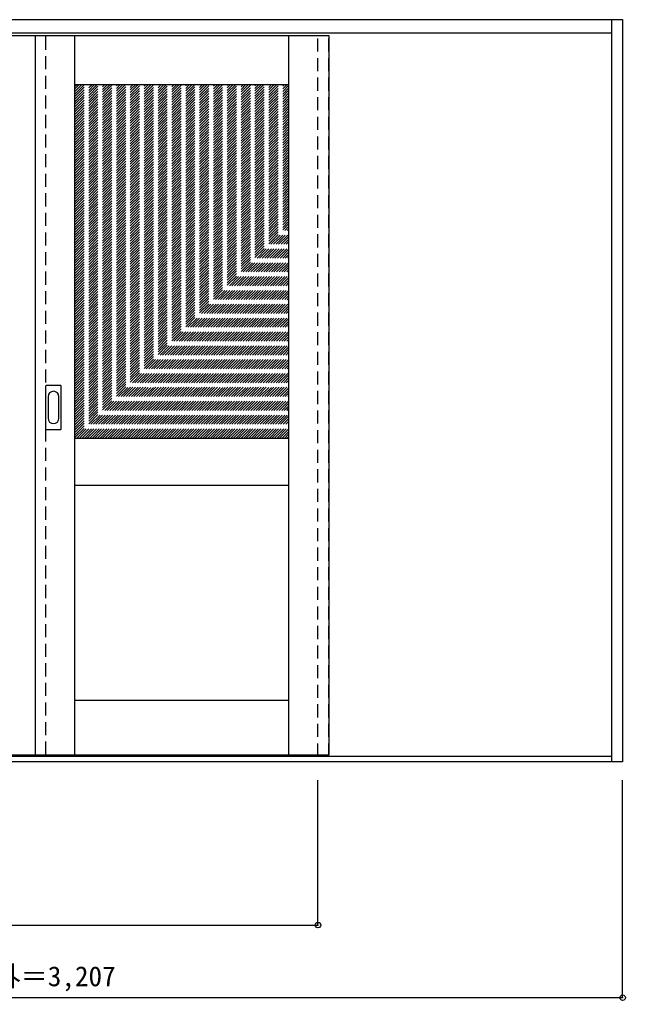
# Model space of a CAD drawing. Units: millimetres, scale not verified. Extents: x -1716 to 2043, y -1954 to 1323.
# Drawn here: x 373 to 2043, y -1954 to 750 of the extents above; entities that cross this region are included whole.
import ezdxf
from ezdxf.enums import TextEntityAlignment as Align

# ---------------------------------------------------------------- set-up
doc = ezdxf.new("R2010")
doc.units = ezdxf.units.MM
doc.header["$LTSCALE"] = 30
doc.header["$PDMODE"] = 32
doc.header["$PDSIZE"] = 15
doc.linetypes.add('DASHED1', pattern=[1.8, 1.2, -0.6])
doc.layers.add('0-0', color=4, linetype='DASHED1')
doc.layers.add('0-1_寸法', color=7, linetype='Continuous')
doc.styles.add('ＭＳ ゴシック', font='')
doc.styles.get('ＭＳ ゴシック').set_extended_font_data('MS Gothic')

msp = doc.modelspace()

# ---------------------------------------------------------------- linework, layer by layer
at = {"layer": '0-0', "color": 3, "linetype": 'Continuous'}
for p, q in [((-1171.48, 750.46), (2035.52, 750.46)), ((2005.52, -1296.54), (2005.52, 750.46)), ((2035.52, 750.46), (2035.52, -1296.54)), ((-1141.48, 714.46), (2005.52, 714.46)), ((-1141.48, 706.46), (1225.52, 706.46)), ((415.52, 706.46), (415.52, -1276.54)), ((525.52, -1276.54), (525.52, 706.46)), ((1115.52, -1276.54), (1115.52, 706.46)), ((1225.52, 706.46), (1225.52, -1276.54)), ((525.52, 571.46), (1115.52, 571.46)), ((445.52, -378.54), (445.52, -259.54)), ((486.02, -258.04), (447.02, -258.04)), ((487.52, -378.54), (487.52, -259.54)), ((447.02, -380.04), (486.02, -380.04)), ((525.52, -403.54), (1115.52, -403.54)), ((525.52, -533.54), (1115.52, -533.54)), ((525.52, -1126.54), (1115.52, -1126.54)), ((2035.52, -1296.54), (-1171.48, -1296.54)), ((-1141.48, -1276.54), (1225.52, -1276.54)), ((2005.52, -1281.54), (-1141.48, -1281.54))]:
    msp.add_line(p, q, dxfattribs=at)
at = {"layer": '0-0'}
for p, q in [((445.52, -1276.54), (445.52, 706.46)), ((1195.52, -1281.54), (1195.52, 714.46)), ((1225.52, -1281.54), (1225.52, 714.46)), ((525.52, -13.28), (1110.25, 571.46)), ((525.52, -6.21), (1103.18, 571.46)), ((525.52, 0.87), (1096.11, 571.46)), ((525.52, 7.94), (1089.04, 571.46)), ((525.52, 15.01), (1081.97, 571.46)), ((525.52, 22.08), (1074.9, 571.46)), ((525.52, 29.15), (1067.83, 571.46)), ((525.52, 36.22), (1060.76, 571.46)), ((525.52, 43.29), (1053.69, 571.46)), ((525.52, 50.36), (1046.61, 571.46)), ((525.52, 57.43), (1039.54, 571.46)), ((525.52, 64.5), (1032.47, 571.46)), ((525.52, 71.58), (1025.4, 571.46)), ((525.52, 78.65), (1018.33, 571.46)), ((525.52, 85.72), (1011.26, 571.46)), ((525.52, 92.79), (1004.19, 571.46)), ((525.52, 99.86), (997.12, 571.46)), ((525.52, 106.93), (990.05, 571.46)), ((525.52, 114), (982.98, 571.46)), ((525.52, 121.07), (975.9, 571.46)), ((525.52, 128.14), (968.83, 571.46)), ((525.52, 135.22), (961.76, 571.46)), ((525.52, 142.29), (954.69, 571.46)), ((525.52, 149.36), (947.62, 571.46)), ((525.52, 156.43), (940.55, 571.46)), ((525.52, 163.5), (933.48, 571.46)), ((525.52, 170.57), (926.41, 571.46)), ((525.52, 177.64), (919.34, 571.46)), ((525.52, 184.71), (912.26, 571.46)), ((525.52, 191.78), (905.19, 571.46)), ((525.52, 198.86), (898.12, 571.46)), ((525.52, 205.93), (891.05, 571.46)), ((525.52, 213), (883.98, 571.46)), ((525.52, 220.07), (876.91, 571.46)), ((525.52, 227.14), (869.84, 571.46)), ((525.52, 234.21), (862.77, 571.46)), ((525.52, 241.28), (855.7, 571.46)), ((525.52, 248.35), (848.62, 571.46)), ((525.52, 255.42), (841.55, 571.46)), ((525.52, 262.49), (834.48, 571.46)), ((525.52, 269.57), (827.41, 571.46)), ((525.52, 276.64), (820.34, 571.46)), ((525.52, 283.71), (813.27, 571.46)), ((525.52, 290.78), (806.2, 571.46)), ((525.52, 297.85), (799.13, 571.46)), ((525.52, 304.92), (792.06, 571.46)), ((525.52, 311.99), (784.99, 571.46)), ((525.52, 319.06), (777.91, 571.46)), ((525.52, 326.13), (770.84, 571.46)), ((525.52, 333.21), (763.77, 571.46)), ((525.52, 340.28), (756.7, 571.46)), ((525.52, 347.35), (749.63, 571.46)), ((525.52, 354.42), (742.56, 571.46)), ((525.52, 361.49), (735.49, 571.46)), ((525.52, 368.56), (728.42, 571.46)), ((525.52, 375.63), (721.35, 571.46)), ((525.52, 382.7), (714.27, 571.46)), ((525.52, 389.77), (707.2, 571.46)), ((525.52, 396.85), (700.13, 571.46)), ((525.52, 403.92), (693.06, 571.46)), ((525.52, 410.99), (685.99, 571.46)), ((525.52, 418.06), (678.92, 571.46)), ((525.52, 425.13), (671.85, 571.46)), ((525.52, 432.2), (664.78, 571.46)), ((525.52, 439.27), (657.71, 571.46)), ((525.52, 446.34), (650.64, 571.46)), ((525.52, 453.41), (643.56, 571.46)), ((525.52, 460.48), (636.49, 571.46)), ((525.52, 467.56), (629.42, 571.46)), ((525.52, 474.63), (622.35, 571.46)), ((525.52, 481.7), (615.28, 571.46)), ((525.52, 488.77), (608.21, 571.46)), ((525.52, 495.84), (601.14, 571.46)), ((525.52, 502.91), (594.07, 571.46)), ((525.52, 509.98), (587, 571.46)), ((525.52, 517.05), (579.92, 571.46)), ((525.52, 524.12), (572.85, 571.46)), ((525.52, 531.2), (565.78, 571.46)), ((525.52, 538.27), (558.71, 571.46)), ((525.52, 545.34), (551.64, 571.46)), ((525.52, 552.41), (544.57, 571.46)), ((525.52, 559.48), (537.5, 571.46)), ((525.52, 566.55), (530.43, 571.46)), ((525.52, -20.35), (1115.52, 569.65)), ((525.52, -27.42), (1115.52, 562.58)), ((525.52, -34.49), (1115.52, 555.51)), ((525.52, -41.56), (1115.52, 548.44)), ((525.52, -48.63), (1115.52, 541.37)), ((525.52, -55.7), (1115.52, 534.3)), ((525.52, -62.77), (1115.52, 527.23)), ((525.52, -69.85), (1115.52, 520.15)), ((525.52, -76.92), (1115.52, 513.08)), ((525.52, -83.99), (1115.52, 506.01)), ((525.52, -91.06), (1115.52, 498.94)), ((525.52, -98.13), (1115.52, 491.87)), ((525.52, -105.2), (1115.52, 484.8)), ((525.52, -112.27), (1115.52, 477.73)), ((525.52, -119.34), (1115.52, 470.66)), ((525.52, -126.41), (1115.52, 463.59)), ((525.52, -133.49), (1115.52, 456.51)), ((525.52, -140.56), (1115.52, 449.44)), ((525.52, -147.63), (1115.52, 442.37)), ((525.52, -154.7), (1115.52, 435.3)), ((525.52, -161.77), (1115.52, 428.23)), ((525.52, -168.84), (1115.52, 421.16)), ((525.52, -175.91), (1115.52, 414.09)), ((525.52, -182.98), (1115.52, 407.02)), ((525.52, -190.05), (1115.52, 399.95)), ((525.52, -197.12), (1115.52, 392.88)), ((525.52, -204.2), (1115.52, 385.8)), ((525.52, -211.27), (1115.52, 378.73)), ((525.52, -218.34), (1115.52, 371.66)), ((525.52, -225.41), (1115.52, 364.59)), ((525.52, -232.48), (1115.52, 357.52)), ((525.52, -239.55), (1115.52, 350.45)), ((525.52, -246.62), (1115.52, 343.38)), ((525.52, -253.69), (1115.52, 336.31)), ((525.52, -260.76), (1115.52, 329.24)), ((525.52, -267.84), (1115.52, 322.16)), ((525.52, -274.91), (1115.52, 315.09)), ((525.52, -281.98), (1115.52, 308.02)), ((525.52, -289.05), (1115.52, 300.95)), ((525.52, -296.12), (1115.52, 293.88)), ((525.52, -303.19), (1115.52, 286.81)), ((525.52, -310.26), (1115.52, 279.74)), ((525.52, -317.33), (1115.52, 272.67)), ((525.52, -324.4), (1115.52, 265.6)), ((525.52, -331.47), (1115.52, 258.53)), ((525.52, -338.55), (1115.52, 251.45)), ((525.52, -345.62), (1115.52, 244.38)), ((525.52, -352.69), (1115.52, 237.31)), ((525.52, -359.76), (1115.52, 230.24)), ((525.52, -366.83), (1115.52, 223.17)), ((525.52, -373.9), (1115.52, 216.1)), ((525.52, -380.97), (1115.52, 209.03)), ((525.52, -388.04), (1115.52, 201.96)), ((525.52, -395.11), (1115.52, 194.89)), ((525.52, -402.19), (1115.52, 187.81)), ((531.23, -403.54), (1115.52, 180.74)), ((538.31, -403.54), (1115.52, 173.67)), ((545.38, -403.54), (1115.52, 166.6)), ((552.45, -403.54), (1115.52, 159.53)), ((559.52, -403.54), (1115.52, 152.46)), ((566.59, -403.54), (1115.52, 145.39)), ((573.66, -403.54), (1115.52, 138.32)), ((580.73, -403.54), (1115.52, 131.25)), ((587.8, -403.54), (1115.52, 124.17)), ((594.87, -403.54), (1115.52, 117.1)), ((601.94, -403.54), (1115.52, 110.03)), ((609.02, -403.54), (1115.52, 102.96)), ((616.09, -403.54), (1115.52, 95.89)), ((623.16, -403.54), (1115.52, 88.82)), ((630.23, -403.54), (1115.52, 81.75)), ((637.3, -403.54), (1115.52, 74.68)), ((644.37, -403.54), (1115.52, 67.61)), ((651.44, -403.54), (1115.52, 60.54)), ((658.51, -403.54), (1115.52, 53.46)), ((665.58, -403.54), (1115.52, 46.39)), ((672.66, -403.54), (1115.52, 39.32)), ((679.73, -403.54), (1115.52, 32.25)), ((686.8, -403.54), (1115.52, 25.18)), ((693.87, -403.54), (1115.52, 18.11)), ((700.94, -403.54), (1115.52, 11.04)), ((708.01, -403.54), (1115.52, 3.97)), ((715.08, -403.54), (1115.52, -3.1)), ((722.15, -403.54), (1115.52, -10.18)), ((729.22, -403.54), (1115.52, -17.25)), ((736.3, -403.54), (1115.52, -24.32)), ((743.37, -403.54), (1115.52, -31.39)), ((750.44, -403.54), (1115.52, -38.46)), ((757.51, -403.54), (1115.52, -45.53)), ((764.58, -403.54), (1115.52, -52.6)), ((771.65, -403.54), (1115.52, -59.67)), ((778.72, -403.54), (1115.52, -66.74)), ((785.79, -403.54), (1115.52, -73.82)), ((792.86, -403.54), (1115.52, -80.89)), ((799.93, -403.54), (1115.52, -87.96)), ((807.01, -403.54), (1115.52, -95.03)), ((814.08, -403.54), (1115.52, -102.1)), ((821.15, -403.54), (1115.52, -109.17)), ((828.22, -403.54), (1115.52, -116.24)), ((835.29, -403.54), (1115.52, -123.31)), ((842.36, -403.54), (1115.52, -130.38)), ((849.43, -403.54), (1115.52, -137.45)), ((856.5, -403.54), (1115.52, -144.53)), ((863.57, -403.54), (1115.52, -151.6)), ((870.65, -403.54), (1115.52, -158.67)), ((877.72, -403.54), (1115.52, -165.74)), ((884.79, -403.54), (1115.52, -172.81)), ((891.86, -403.54), (1115.52, -179.88)), ((898.93, -403.54), (1115.52, -186.95)), ((906, -403.54), (1115.52, -194.02)), ((913.07, -403.54), (1115.52, -201.09)), ((920.14, -403.54), (1115.52, -208.17)), ((927.21, -403.54), (1115.52, -215.24)), ((934.29, -403.54), (1115.52, -222.31)), ((941.36, -403.54), (1115.52, -229.38)), ((948.43, -403.54), (1115.52, -236.45)), ((955.5, -403.54), (1115.52, -243.52)), ((962.57, -403.54), (1115.52, -250.59)), ((969.64, -403.54), (1115.52, -257.66)), ((976.71, -403.54), (1115.52, -264.73)), ((983.78, -403.54), (1115.52, -271.81)), ((990.85, -403.54), (1115.52, -278.88)), ((997.92, -403.54), (1115.52, -285.95)), ((1005, -403.54), (1115.52, -293.02)), ((1012.07, -403.54), (1115.52, -300.09)), ((1019.14, -403.54), (1115.52, -307.16)), ((1026.21, -403.54), (1115.52, -314.23)), ((1033.28, -403.54), (1115.52, -321.3)), ((1040.35, -403.54), (1115.52, -328.37)), ((1047.42, -403.54), (1115.52, -335.44)), ((1054.49, -403.54), (1115.52, -342.52)), ((1061.56, -403.54), (1115.52, -349.59)), ((1068.64, -403.54), (1115.52, -356.66)), ((1075.71, -403.54), (1115.52, -363.73)), ((1082.78, -403.54), (1115.52, -370.8)), ((1089.85, -403.54), (1115.52, -377.87)), ((1096.92, -403.54), (1115.52, -384.94)), ((1103.99, -403.54), (1115.52, -392.01)), ((1111.06, -403.54), (1115.52, -399.08))]:
    msp.add_line(p, q, dxfattribs=at)
at = {"layer": '0-0', "color": 7, "linetype": 'Continuous'}
for p, q in [((451.52, -289.44), (451.52, -348.64)), ((481.52, -348.64), (481.52, -289.44))]:
    msp.add_line(p, q, dxfattribs=at)
at = {"layer": '0-0', "color": 3, "linetype": 'Continuous'}
for centre, start, end in [((447.02, -259.54), 90, 180), ((486.02, -259.54), 0, 90), ((447.02, -378.54), 180, 270), ((486.02, -378.54), 270, 0)]:
    msp.add_arc(centre, 1.5, start, end, dxfattribs=at)
at = {"layer": '0-0', "color": 7, "linetype": 'Continuous'}
for centre, start, end in [((466.52, -289.44), 0, 180), ((466.52, -348.64), 180, 0)]:
    msp.add_arc(centre, 15, start, end, dxfattribs=at)
at = {"layer": '0-1_寸法', "color": 4}
for points in [[(-1171.48, -1946.54), (2035.52, -1946.54), (2035.52, -1346.54)], [(-1141.48, -1746.54), (1195.52, -1746.54), (1195.52, -1346.54)]]:
    msp.add_lwpolyline(points, dxfattribs=at)
at = {"layer": '0-1_寸法'}
for p in [(1195.52, -1746.54), (2035.52, -1946.54)]:
    msp.add_point(p, dxfattribs=at)

# ---------------------------------------------------------------- texts
at = {"layer": '0-1_寸法', "style": 'ＭＳ ゴシック'}
msp.add_text('枠外＝3,207', height=54.99, dxfattribs=at).set_placement((225.77, -1931.54), align=Align.BOTTOM_LEFT)

doc.saveas('drawing.dxf')
